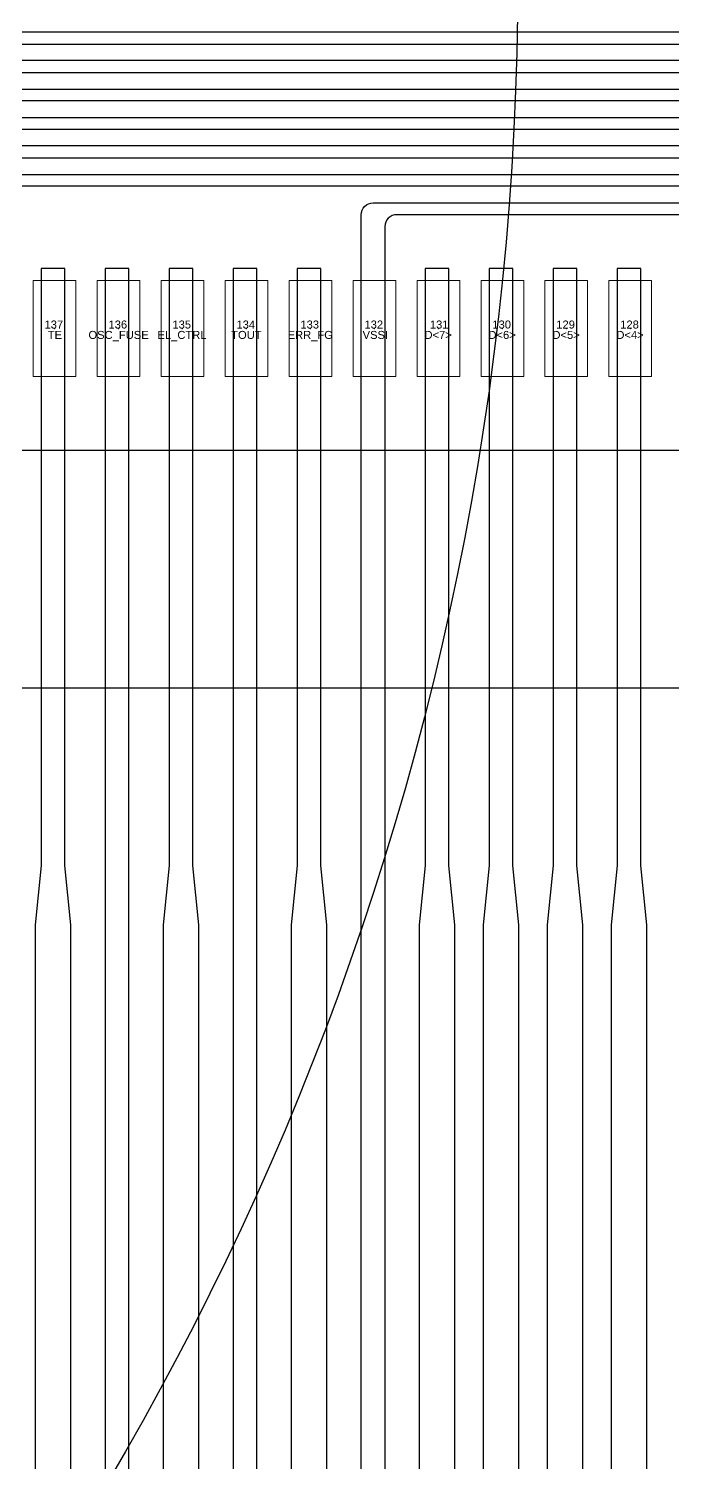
# Model space of a CAD drawing. Extents: x 10 to 206, y -65 to 73.
# Drawn here: x 59.844 to 60.388, y 32.323 to 33.532 of the extents above; entities that cross this region are included whole.
import ezdxf
from ezdxf.enums import TextEntityAlignment as Align

# ---------------------------------------------------------------- set-up
doc = ezdxf.new("R2010")
doc.units = 0
doc.header["$LTSCALE"] = 0.5
doc.layers.get('0').update_dxf_attribs({"lineweight": 13})
for name, color, linetype in [('01 Copper', 3, 'Continuous'), ('03 Solder resist', 6, 'Continuous'), ('04 Chip', 20, 'Continuous'), ('08 Dimension&pin assignment', 7, 'Continuous'), ('10 Punch', 2, 'Continuous')]:
    doc.layers.add(name, color=color, linetype=linetype)
for name, color, linetype, lineweight in [('05 Bump', 130, 'Continuous', 0), ('11 IL no.', 254, 'Continuous', 0), ('12 IL name', 210, 'Continuous', 0)]:
    doc.layers.add(name, color=color, linetype=linetype, lineweight=lineweight)
doc.styles.add('MBC_Arial_Font', font='arial.ttf')
doc.styles.get("Standard").update_dxf_attribs({"font": 'romans.shx', "width": 0.75, "bigfont": 'AllInOneBig.shx'})
doc.dimstyles.new('ISO-25', dxfattribs={"dimtxt": 0.5, "dimasz": 0.8, "dimexe": 0.1, "dimexo": 0.1, "dimgap": 0.1, "dimtad": 1, "dimdec": 3, "dimzin": 1, "dimdsep": 46, "dimtxsty": 'Standard', "dimcen": 0.5, "dimadec": 0, "dimazin": 0, "dimtfac": 1, "dimtdec": 3, "dimtmove": 0, "dimatfit": 3, "dimfxl": 0, "dimarcsym": 0})
doc.dimstyles.new('ISO-25$0', dxfattribs={"dimtxt": 0.5, "dimasz": 1, "dimexe": 0.1, "dimexo": 0.1, "dimgap": 0.1, "dimtad": 1, "dimdec": 3, "dimzin": 1, "dimdsep": 46, "dimtxsty": 'Standard', "dimcen": 0.5, "dimadec": 0, "dimazin": 0, "dimtfac": 1, "dimtdec": 3, "dimtmove": 0, "dimatfit": 3, "dimfxl": 0, "dimarcsym": 0})

# ---------------------------------------------------------------- blocks, each defined once
blk = doc.blocks.new('*U200')
at = {"color": 0}
blk.add_lwpolyline([(-0.018, -0.0405), (0.018, -0.0405), (0.018, 0.0405), (-0.018, 0.0405)], close=True, dxfattribs=at)
at = {"color": 0, "style": 'MBC_Arial_Font', "flags": 1}
for tag, p in [('COMMENT1', (0, 0.0023)), ('COMMENT2', (0, 0.0015)), ('COMMENT3', (0, 0.0007)), ('COMMENT4', (0, -0.0001)), ('PAD_NO', (0, 0.0031)), ('COMMENT5', (0, -0.0009)), ('COMMENT6', (0, -0.0018)), ('COMMENT7', (0, -0.0026)), ('COMMENT8', (0, -0.0034)), ('COMMENT9', (0, -0.0042))]:
    blk.add_attdef(tag, text='', height=0.000625, dxfattribs=at).set_placement(p, align=Align.MIDDLE_CENTER)
blk = doc.blocks.new('*U201')
at = {"color": 0}
blk.add_lwpolyline([(-0.018, -0.0405), (0.018, -0.0405), (0.018, 0.0405), (-0.018, 0.0405)], close=True, dxfattribs=at)
at = {"color": 0, "style": 'MBC_Arial_Font', "flags": 1}
for tag, p in [('COMMENT1', (0, 0.0023)), ('COMMENT2', (0, 0.0015)), ('COMMENT3', (0, 0.0007)), ('COMMENT4', (0, -0.0001)), ('PAD_NO', (0, 0.0031)), ('COMMENT5', (0, -0.0009)), ('COMMENT6', (0, -0.0018)), ('COMMENT7', (0, -0.0026)), ('COMMENT8', (0, -0.0034)), ('COMMENT9', (0, -0.0042))]:
    blk.add_attdef(tag, text='', height=0.000625, dxfattribs=at).set_placement(p, align=Align.MIDDLE_CENTER)
blk = doc.blocks.new('*U202')
at = {"color": 0}
blk.add_lwpolyline([(-0.018, -0.0405), (0.018, -0.0405), (0.018, 0.0405), (-0.018, 0.0405)], close=True, dxfattribs=at)
at = {"color": 0, "style": 'MBC_Arial_Font', "flags": 1}
for tag, p in [('COMMENT1', (0, 0.0023)), ('COMMENT2', (0, 0.0015)), ('COMMENT3', (0, 0.0007)), ('COMMENT4', (0, -0.0001)), ('PAD_NO', (0, 0.0031)), ('COMMENT5', (0, -0.0009)), ('COMMENT6', (0, -0.0018)), ('COMMENT7', (0, -0.0026)), ('COMMENT8', (0, -0.0034)), ('COMMENT9', (0, -0.0042))]:
    blk.add_attdef(tag, text='', height=0.000625, dxfattribs=at).set_placement(p, align=Align.MIDDLE_CENTER)
blk = doc.blocks.new('*U203')
at = {"color": 0}
blk.add_lwpolyline([(-0.018, -0.0405), (0.018, -0.0405), (0.018, 0.0405), (-0.018, 0.0405)], close=True, dxfattribs=at)
at = {"color": 0, "style": 'MBC_Arial_Font', "flags": 1}
for tag, p in [('COMMENT1', (0, 0.0023)), ('COMMENT2', (0, 0.0015)), ('COMMENT3', (0, 0.0007)), ('COMMENT4', (0, -0.0001)), ('PAD_NO', (0, 0.0031)), ('COMMENT5', (0, -0.0009)), ('COMMENT6', (0, -0.0018)), ('COMMENT7', (0, -0.0026)), ('COMMENT8', (0, -0.0034)), ('COMMENT9', (0, -0.0042))]:
    blk.add_attdef(tag, text='', height=0.000625, dxfattribs=at).set_placement(p, align=Align.MIDDLE_CENTER)
blk = doc.blocks.new('*U204')
at = {"color": 0}
blk.add_lwpolyline([(-0.018, -0.0405), (0.018, -0.0405), (0.018, 0.0405), (-0.018, 0.0405)], close=True, dxfattribs=at)
at = {"color": 0, "style": 'MBC_Arial_Font', "flags": 1}
for tag, p in [('COMMENT1', (0, 0.0023)), ('COMMENT2', (0, 0.0015)), ('COMMENT3', (0, 0.0007)), ('COMMENT4', (0, -0.0001)), ('PAD_NO', (0, 0.0031)), ('COMMENT5', (0, -0.0009)), ('COMMENT6', (0, -0.0018)), ('COMMENT7', (0, -0.0026)), ('COMMENT8', (0, -0.0034)), ('COMMENT9', (0, -0.0042))]:
    blk.add_attdef(tag, text='', height=0.000625, dxfattribs=at).set_placement(p, align=Align.MIDDLE_CENTER)
blk = doc.blocks.new('*U205')
at = {"color": 0}
blk.add_lwpolyline([(-0.018, -0.0405), (0.018, -0.0405), (0.018, 0.0405), (-0.018, 0.0405)], close=True, dxfattribs=at)
at = {"color": 0, "style": 'MBC_Arial_Font', "flags": 1}
for tag, p in [('COMMENT1', (0, 0.0023)), ('COMMENT2', (0, 0.0015)), ('COMMENT3', (0, 0.0007)), ('COMMENT4', (0, -0.0001)), ('PAD_NO', (0, 0.0031)), ('COMMENT5', (0, -0.0009)), ('COMMENT6', (0, -0.0018)), ('COMMENT7', (0, -0.0026)), ('COMMENT8', (0, -0.0034)), ('COMMENT9', (0, -0.0042))]:
    blk.add_attdef(tag, text='', height=0.000625, dxfattribs=at).set_placement(p, align=Align.MIDDLE_CENTER)
blk = doc.blocks.new('*U206')
at = {"color": 0}
blk.add_lwpolyline([(-0.018, -0.0405), (0.018, -0.0405), (0.018, 0.0405), (-0.018, 0.0405)], close=True, dxfattribs=at)
at = {"color": 0, "style": 'MBC_Arial_Font', "flags": 1}
for tag, p in [('COMMENT1', (0, 0.0023)), ('COMMENT2', (0, 0.0015)), ('COMMENT3', (0, 0.0007)), ('COMMENT4', (0, -0.0001)), ('PAD_NO', (0, 0.0031)), ('COMMENT5', (0, -0.0009)), ('COMMENT6', (0, -0.0018)), ('COMMENT7', (0, -0.0026)), ('COMMENT8', (0, -0.0034)), ('COMMENT9', (0, -0.0042))]:
    blk.add_attdef(tag, text='', height=0.000625, dxfattribs=at).set_placement(p, align=Align.MIDDLE_CENTER)
blk = doc.blocks.new('*U207')
at = {"color": 0}
blk.add_lwpolyline([(-0.018, -0.0405), (0.018, -0.0405), (0.018, 0.0405), (-0.018, 0.0405)], close=True, dxfattribs=at)
at = {"color": 0, "style": 'MBC_Arial_Font', "flags": 1}
for tag, p in [('COMMENT1', (0, 0.0023)), ('COMMENT2', (0, 0.0015)), ('COMMENT3', (0, 0.0007)), ('COMMENT4', (0, -0.0001)), ('PAD_NO', (0, 0.0031)), ('COMMENT5', (0, -0.0009)), ('COMMENT6', (0, -0.0018)), ('COMMENT7', (0, -0.0026)), ('COMMENT8', (0, -0.0034)), ('COMMENT9', (0, -0.0042))]:
    blk.add_attdef(tag, text='', height=0.000625, dxfattribs=at).set_placement(p, align=Align.MIDDLE_CENTER)
blk = doc.blocks.new('*U208')
at = {"color": 0}
blk.add_lwpolyline([(-0.018, -0.0405), (0.018, -0.0405), (0.018, 0.0405), (-0.018, 0.0405)], close=True, dxfattribs=at)
at = {"color": 0, "style": 'MBC_Arial_Font', "flags": 1}
for tag, p in [('COMMENT1', (0, 0.0023)), ('COMMENT2', (0, 0.0015)), ('COMMENT3', (0, 0.0007)), ('COMMENT4', (0, -0.0001)), ('PAD_NO', (0, 0.0031)), ('COMMENT5', (0, -0.0009)), ('COMMENT6', (0, -0.0018)), ('COMMENT7', (0, -0.0026)), ('COMMENT8', (0, -0.0034)), ('COMMENT9', (0, -0.0042))]:
    blk.add_attdef(tag, text='', height=0.000625, dxfattribs=at).set_placement(p, align=Align.MIDDLE_CENTER)
blk = doc.blocks.new('*U209')
at = {"color": 0}
blk.add_lwpolyline([(-0.018, -0.0405), (0.018, -0.0405), (0.018, 0.0405), (-0.018, 0.0405)], close=True, dxfattribs=at)
at = {"color": 0, "style": 'MBC_Arial_Font', "flags": 1}
for tag, p in [('COMMENT1', (0, 0.0023)), ('COMMENT2', (0, 0.0015)), ('COMMENT3', (0, 0.0007)), ('COMMENT4', (0, -0.0001)), ('PAD_NO', (0, 0.0031)), ('COMMENT5', (0, -0.0009)), ('COMMENT6', (0, -0.0018)), ('COMMENT7', (0, -0.0026)), ('COMMENT8', (0, -0.0034)), ('COMMENT9', (0, -0.0042))]:
    blk.add_attdef(tag, text='', height=0.000625, dxfattribs=at).set_placement(p, align=Align.MIDDLE_CENTER)
blk = doc.blocks.new('*D612')
at = {"layer": '08 Dimension&pin assignment', "color": 0, "lineweight": -2, "transparency": 16777216}
for p, q in [((57.7573, 33.4764), (57.7573, 24.8628)), ((62.1073, 27.9964), (62.1073, 24.8628)), ((57.7573, 24.9628), (46.4727, 24.9628)), ((61.3073, 24.9628), (58.5573, 24.9628))]:
    blk.add_line(p, q, dxfattribs=at)
at = {"layer": '08 Dimension&pin assignment', "color": 0, "transparency": 16777216}
for points in [[(58.5573, 25.0961), (58.5573, 24.8294), (57.7573, 24.9628)], [(61.3073, 25.0961), (61.3073, 24.8294), (62.1073, 24.9628)]]:
    blk.add_solid(points, dxfattribs=at)
at = {"layer": '08 Dimension&pin assignment', "color": 0, "transparency": 16777216, "insert": (50.3942, 25.4437), "char_height": 0.5, "attachment_point": 5}
blk.add_mtext('4.350%%P1.00(Tape NG hole)', dxfattribs=at)
blk = doc.blocks.new('*D620')
at = {"layer": '08 Dimension&pin assignment', "color": 0, "lineweight": -2, "transparency": 16777216}
for p, q in [((67.9223, 32.3914), (67.9223, 22.9514)), ((56.2923, 32.3764), (56.2923, 22.9514)), ((57.0923, 23.0514), (67.1223, 23.0514))]:
    blk.add_line(p, q, dxfattribs=at)
at = {"layer": '08 Dimension&pin assignment', "color": 0, "transparency": 16777216}
for points in [[(57.0923, 23.1848), (57.0923, 22.9181), (56.2923, 23.0514)], [(67.1223, 23.1848), (67.1223, 22.9181), (67.9223, 23.0514)]]:
    blk.add_solid(points, dxfattribs=at)
at = {"layer": 'Defpoints', "color": 0, "transparency": 16777216}
for p in [(67.9223, 32.4914), (56.2923, 32.4764), (67.9223, 23.0514)]:
    blk.add_point(p, dxfattribs=at)
at = {"layer": '08 Dimension&pin assignment', "color": 0, "transparency": 16777216, "insert": (62.1073, 23.5324), "char_height": 0.5, "attachment_point": 5}
blk.add_mtext('{\\Fromans,chineset|c134;11.630}(Max. Potting Area){\\Fromans,chineset|c134; \\fSimSun|b0|i0|c134|p2;点胶范围包括实胶和虚胶}', dxfattribs=at)
blk = doc.blocks.new('*D632')
at = {"layer": '08 Dimension&pin assignment', "color": 0, "lineweight": -2, "transparency": 16777216}
for p, q in [((86.5948, 34.3764), (86.5948, 45.0329)), ((57.8573, 33.5764), (86.6948, 33.5764)), ((79.6948, 33.5764), (86.6948, 33.5764)), ((86.5948, 32.7764), (86.5948, 31.9764))]:
    blk.add_line(p, q, dxfattribs=at)
at = {"layer": '08 Dimension&pin assignment', "color": 0, "transparency": 16777216}
for points in [[(86.4614, 34.3764), (86.7281, 34.3764), (86.5948, 33.5764)], [(86.4614, 32.7764), (86.7281, 32.7764), (86.5948, 33.5764)]]:
    blk.add_solid(points, dxfattribs=at)
at = {"layer": '08 Dimension&pin assignment', "color": 0, "transparency": 16777216, "insert": (86.1138, 41.0847), "char_height": 0.5, "attachment_point": 5, "rotation": 90}
blk.add_mtext('0%%P1(%%C5mm Tape NG Hole)', dxfattribs=at)
blk = doc.blocks.new('*D641')
at = {"layer": '08 Dimension&pin assignment', "color": 0, "lineweight": -2, "transparency": 16777216}
for p, q in [((56.6923, 32.9764), (56.6923, 21.9514)), ((62.1073, 27.9964), (62.1073, 21.9514)), ((61.3073, 22.0514), (57.4923, 22.0514))]:
    blk.add_line(p, q, dxfattribs=at)
at = {"layer": '08 Dimension&pin assignment', "color": 0, "transparency": 16777216}
for points in [[(57.4923, 22.1848), (57.4923, 21.9181), (56.6923, 22.0514)], [(61.3073, 21.9181), (61.3073, 22.1848), (62.1073, 22.0514)]]:
    blk.add_solid(points, dxfattribs=at)
at = {"layer": 'Defpoints', "color": 0, "transparency": 16777216}
for p in [(56.6923, 33.0764), (62.1073, 28.0964), (56.6923, 22.0514)]:
    blk.add_point(p, dxfattribs=at)
at = {"layer": '08 Dimension&pin assignment', "color": 0, "transparency": 16777216, "insert": (59.3998, 22.5324), "char_height": 0.5, "attachment_point": 5}
blk.add_mtext('5.415%%P0.15(SR)', dxfattribs=at)
blk = doc.blocks.new('*D645')
at = {"layer": '08 Dimension&pin assignment', "color": 0, "lineweight": -2, "transparency": 16777216}
for p, q in [((55.6423, 33.4764), (55.6423, 16.8026)), ((62.1073, 33.4764), (62.1073, 16.8026)), ((61.3073, 16.9026), (56.4423, 16.9026))]:
    blk.add_line(p, q, dxfattribs=at)
at = {"layer": '08 Dimension&pin assignment', "color": 0, "transparency": 16777216}
for points in [[(56.4423, 17.036), (56.4423, 16.7693), (55.6423, 16.9026)], [(61.3073, 17.036), (61.3073, 16.7693), (62.1073, 16.9026)]]:
    blk.add_solid(points, dxfattribs=at)
at = {"layer": 'Defpoints', "color": 0, "transparency": 16777216}
for p in [(55.6423, 33.5764), (62.1073, 33.5764), (55.6423, 16.9026)]:
    blk.add_point(p, dxfattribs=at)
at = {"layer": '08 Dimension&pin assignment', "color": 0, "transparency": 16777216, "insert": (60.7517, 17.2526), "char_height": 0.5, "attachment_point": 5}
blk.add_mtext('{\\Fromans,chineset|c134;6.465%%P0.1}', dxfattribs=at)
blk = doc.blocks.new('*D691')
at = {"layer": '08 Dimension&pin assignment', "color": 0, "lineweight": -2, "transparency": 16777216}
for p, q in [((57.0012, 33.2299), (57.0012, 24.3592)), ((67.2133, 33.2299), (67.2133, 24.3592)), ((57.8012, 24.4592), (66.4133, 24.4592)), ((67.2133, 24.4592), (80.1123, 24.4592))]:
    blk.add_line(p, q, dxfattribs=at)
at = {"layer": '08 Dimension&pin assignment', "color": 0, "transparency": 16777216}
for points in [[(57.8012, 24.5926), (57.8012, 24.3259), (57.0012, 24.4592)], [(66.4133, 24.3259), (66.4133, 24.5926), (67.2133, 24.4592)]]:
    blk.add_solid(points, dxfattribs=at)
at = {"layer": 'Defpoints', "color": 0, "transparency": 16777216}
for p in [(57.0012, 33.3299), (67.2133, 33.3299), (67.2133, 24.4592)]:
    blk.add_point(p, dxfattribs=at)
at = {"layer": '08 Dimension&pin assignment', "color": 0, "transparency": 16777216, "insert": (74.3605, 24.9402), "char_height": 0.5, "attachment_point": 5}
blk.add_mtext('{\\Fromans,chineset|c0;\\C2;10.206*1.0006\\Fromans.shx,chineset.shx|c0;=\\Fromans,chineset|c0;10.2121236\\Fromans.shx,chineset.shx|c0;%%P0.005(I/L)}', dxfattribs=at)

msp = doc.modelspace()

# ---------------------------------------------------------------- linework, layer by layer
at = {"layer": '01 Copper'}
for points in [[(67.15928614, 33.52942951), (57.05522734, 33.52942951, 0.4142135624), (57.04522734, 33.51942951), (57.04522734, 31.71316083, 0.1822955827), (57.07013007, 31.64712751), (57.95235402, 30.64380649, -0.1822955827), (57.97725674, 30.57777318), (57.97725674, 28.68960799), (57.99725674, 28.65960799), (57.99725674, 28.45960799), (57.97725674, 28.42960799), (57.97725674, 27.10142951), (58.04725674, 27.10142951), (58.04725674, 28.42960799), (58.02725674, 28.45960799), (58.02725674, 28.65960799), (58.04725674, 28.68960799), (58.04725674, 30.58902796, 0.1822955827), (58.02235402, 30.65506128), (57.14416247, 31.65379639, -0.1822955827), (57.11925974, 31.71982971), (57.11925974, 33.50942951, -0.4142135624), (57.12925974, 33.51942951), (67.08525374, 33.51942951, -0.4142135624)], [(67.05122134, 33.50542951), (57.16329214, 33.50542951, 0.4142135624), (57.15329214, 33.49542951), (57.15329214, 31.74170139, 0.1822955827), (57.17819487, 31.67566807), (58.21235402, 30.49955671, -0.1822955827), (58.23725674, 30.43352339), (58.23725674, 28.68960799), (58.25725674, 28.65960799), (58.25725674, 28.45960799), (58.23725674, 28.42960799), (58.23725674, 27.10142951), (58.30725674, 27.10142951), (58.30725674, 28.42960799), (58.28725674, 28.45960799), (58.28725674, 28.65960799), (58.30725674, 28.68960799), (58.30725674, 30.44477818, 0.1822955827), (58.28235402, 30.51081149), (57.25222727, 31.68233695, -0.1822955827), (57.22732454, 31.74837027), (57.22732454, 33.48542951, -0.4142135624), (57.23732454, 33.49542951), (66.97718894, 33.49542951, -0.4142135624)], [(66.86912414, 33.47142951), (57.34538934, 33.47142951, 0.4142135624), (57.33538934, 33.46142951), (57.33538934, 32.77642951, -1), (57.31538934, 32.77642951), (57.31538934, 33.45252746, 0.4142135624), (57.30538934, 33.46252746), (57.29135694, 33.46252746, 0.4142135624), (57.28135694, 33.45252746), (57.28135694, 32.77642951, -1), (57.26135694, 32.77642951), (57.26135694, 33.47142951, -0.4142135624), (57.27135694, 33.48142951), (66.94315654, 33.48142951, -0.4142135624)], [(65.24815214, 33.44742951), (58.31797254, 33.44742951, 0.4142135624), (58.30797254, 33.43742951), (58.30797254, 31.67032298, 0.1822955827), (58.33287527, 31.60428967), (58.93235402, 30.92252442, -0.1822955827), (58.95725674, 30.8564911), (58.95725674, 28.68960799), (58.93725674, 28.65960799), (58.93725674, 28.45960799), (58.95725674, 28.42960799), (58.95725674, 27.10142951), (58.88725674, 27.10142951), (58.88725674, 28.42960799), (58.90725674, 28.45960799), (58.90725674, 28.65960799), (58.88725674, 28.68960799), (58.88725674, 30.73922922, 0.1822955827), (58.86235402, 30.80526254), (58.15077807, 31.61451183, -0.1822955827), (58.12587534, 31.68054515), (58.12587534, 33.44742951, -0.4142135624), (58.13587534, 33.45742951), (65.37621694, 33.45742951, -0.4142135624)], [(64.56573094, 33.43342951), (59.05442614, 33.43342951, 0.4142135624), (59.04442614, 33.42342951), (59.04442614, 31.77963932, 1), (59.06442614, 31.77963932), (59.06442614, 33.41342951, -0.4142135624), (59.07442614, 33.42342951), (59.08845854, 33.42342951, -0.4142135624), (59.09845854, 33.41342951), (59.09845854, 31.70423421, 1), (59.11845854, 31.70423421), (59.11845854, 33.41342951, -0.4142135624), (59.12845854, 33.42342951), (59.14249094, 33.42342951, -0.4142135624), (59.15249094, 33.41342951), (59.15249094, 31.62104928, 1), (59.17249094, 31.62104928), (59.17249094, 33.41342951, -0.4142135624), (59.18249094, 33.42342951), (64.38363374, 33.42342951, -0.4142135624)], [(62.33040254, 33.39942951), (59.61475014, 33.39942951, 0.4142135624), (59.60475014, 33.38942951), (59.60475014, 31.6039252, 0.1822955827), (59.62965287, 31.53789189), (59.84235402, 31.29599465, -0.1822955827), (59.86725674, 31.22996133), (59.86725674, 28.68960799), (59.84725674, 28.65960799), (59.84725674, 28.45960799), (59.86725674, 28.42960799), (59.86725674, 27.10142951), (59.79725674, 27.10142951), (59.79725674, 28.42960799), (59.81725674, 28.45960799), (59.81725674, 28.65960799), (59.79725674, 28.68960799), (59.79725674, 31.21870655, 0.1822955827), (59.77235402, 31.28473987), (59.55562047, 31.531223, -0.1822955827), (59.53071774, 31.59725632), (59.53071774, 33.39942951, -0.4142135624), (59.54071774, 33.40942951), (64.24153654, 33.40942951, -0.4142135624)], [(62.00725674, 28.68960799), (62.00725674, 31.27981236, 0.1822955827), (61.98235402, 31.34584568), (61.17659247, 32.2622088, -0.1822955827), (61.15168974, 32.32824212), (61.15168974, 33.36542951, 0.4142135624), (61.14168974, 33.37542951), (60.91152774, 33.37542951, 0.4142135624), (60.90152774, 33.36542951), (60.90152774, 32.62515418, -1), (60.88152774, 32.62515418), (60.88152774, 33.36542951, 0.4142135624), (60.87152774, 33.37542951), (60.15507414, 33.37542951, 0.4142135624), (60.14507414, 33.36542951), (60.14507414, 31.49993491, -1), (60.12507414, 31.49993491), (60.12507414, 33.37542951, -0.4142135624), (60.13507414, 33.38542951), (62.29637014, 33.38542951, -0.4142135624)]]:
    msp.add_lwpolyline(points, format="xyb", dxfattribs=at)
for points in [[(59.90481487, 31.37639891, -0.1822955827), (59.87991214, 31.44243223), (59.87991214, 32.77642951), (59.87491214, 32.82642951), (59.87491214, 33.32992951), (59.85491214, 33.32992951), (59.85491214, 32.82642951), (59.84991214, 32.77642951), (59.84991214, 31.38568691, 0.1822955827), (59.87481487, 31.3196536), (59.90235402, 31.28833433, -0.1822955827), (59.92725674, 31.22230101), (59.92725674, 28.68960799), (59.94725674, 28.65960799), (59.94725674, 28.45960799), (59.92725674, 28.42960799), (59.92725674, 27.10142951), (59.99725674, 27.10142951), (59.99725674, 28.42960799), (59.97725674, 28.45960799), (59.97725674, 28.65960799), (59.99725674, 28.68960799), (59.99725674, 31.23355579, 0.1822955827), (59.97235402, 31.29958911)], [(59.90894454, 31.4454279, 1), (59.92894454, 31.4454279), (59.92894454, 33.32992951), (59.90894454, 33.32992951)], [(60.12725674, 27.10142951), (60.12725674, 28.42960799), (60.10725674, 28.45960799), (60.10725674, 28.65960799), (60.12725674, 28.68960799), (60.12725674, 31.23715025, 0.1822955827), (60.10235402, 31.30318357), (60.01287967, 31.40493947, -0.1822955827), (59.98797694, 31.47097279), (59.98797694, 32.77642951), (59.98297694, 32.82642951), (59.98297694, 33.32992951), (59.96297694, 33.32992951), (59.96297694, 32.82642951), (59.95797694, 32.77642951), (59.95797694, 31.41422747, 0.1822955827), (59.98287967, 31.34819416), (60.03235402, 31.29192878, -0.1822955827), (60.05725674, 31.22589547), (60.05725674, 28.68960799), (60.07725674, 28.65960799), (60.07725674, 28.45960799), (60.05725674, 28.42960799), (60.05725674, 27.10142951)], [(60.01700934, 31.49751229, 1), (60.03700934, 31.49751229), (60.03700934, 33.32992951), (60.01700934, 33.32992951)], [(60.12094447, 31.43348003, -0.1822955827), (60.09604174, 31.49951335), (60.09604174, 32.77642951), (60.09104174, 32.82642951), (60.09104174, 33.32992951), (60.07104174, 33.32992951), (60.07104174, 32.82642951), (60.06604174, 32.77642951), (60.06604174, 31.44276803, 0.1822955827), (60.09094447, 31.37673472), (60.16235402, 31.29552324, -0.1822955827), (60.18725674, 31.22948993), (60.18725674, 28.68960799), (60.20725674, 28.65960799), (60.20725674, 28.45960799), (60.18725674, 28.42960799), (60.18725674, 27.10142951), (60.25725674, 27.10142951), (60.25725674, 28.42960799), (60.23725674, 28.45960799), (60.23725674, 28.65960799), (60.25725674, 28.68960799), (60.25725674, 31.24074471, 0.1822955827), (60.23235402, 31.30677803)], [(60.38725674, 27.10142951), (60.38725674, 28.42960799), (60.36725674, 28.45960799), (60.36725674, 28.65960799), (60.38725674, 28.68960799), (60.38725674, 31.24433917, 0.1822955827), (60.36235402, 31.31037249), (60.22900927, 31.46202059, -0.1822955827), (60.20410654, 31.52805391), (60.20410654, 32.77642951), (60.19910654, 32.82642951), (60.19910654, 33.32992951), (60.17910654, 33.32992951), (60.17910654, 32.82642951), (60.17410654, 32.77642951), (60.17410654, 31.47130859, 0.1822955827), (60.19900927, 31.40527527), (60.29235402, 31.2991177, -0.1822955827), (60.31725674, 31.23308439), (60.31725674, 28.68960799), (60.33725674, 28.65960799), (60.33725674, 28.45960799), (60.31725674, 28.42960799), (60.31725674, 27.10142951)], [(60.51725674, 27.10142951), (60.51725674, 28.42960799), (60.49725674, 28.45960799), (60.49725674, 28.65960799), (60.51725674, 28.68960799), (60.51725674, 31.24793363, 0.1822955827), (60.49235402, 31.31396695), (60.28304167, 31.55201023, -0.1822955827), (60.25813894, 31.61804354), (60.25813894, 32.77642951), (60.25313894, 32.82642951), (60.25313894, 33.32992951), (60.23313894, 33.32992951), (60.23313894, 32.82642951), (60.22813894, 32.77642951), (60.22813894, 31.56129822, 0.1822955827), (60.25304167, 31.49526491), (60.42235402, 31.30271216, -0.1822955827), (60.44725674, 31.23667885), (60.44725674, 28.68960799), (60.46725674, 28.65960799), (60.46725674, 28.45960799), (60.44725674, 28.42960799), (60.44725674, 27.10142951)], [(60.55235402, 31.30630662, -0.1822955827), (60.57725674, 31.2402733), (60.57725674, 28.68960799), (60.59725674, 28.65960799), (60.59725674, 28.45960799), (60.57725674, 28.42960799), (60.57725674, 27.10142951), (60.64725674, 27.10142951), (60.64725674, 28.42960799), (60.62725674, 28.45960799), (60.62725674, 28.65960799), (60.64725674, 28.68960799), (60.64725674, 31.25152809, 0.1822955827), (60.62235402, 31.31756141), (60.33707407, 31.64199986, -0.1822955827), (60.31217134, 31.70803317), (60.31217134, 32.77642951), (60.30717134, 32.82642951), (60.30717134, 33.32992951), (60.28717134, 33.32992951), (60.28717134, 32.82642951), (60.28217134, 32.77642951), (60.28217134, 31.65128786, 0.1822955827), (60.30707407, 31.58525454)], [(60.68235402, 31.30990108, -0.1822955827), (60.70725674, 31.24386776), (60.70725674, 28.68960799), (60.72725674, 28.65960799), (60.72725674, 28.45960799), (60.70725674, 28.42960799), (60.70725674, 27.10142951), (60.77725674, 27.10142951), (60.77725674, 28.42960799), (60.75725674, 28.45960799), (60.75725674, 28.65960799), (60.77725674, 28.68960799), (60.77725674, 31.25512255, 0.1822955827), (60.75235402, 31.32115587), (60.39110647, 31.73198949, -0.1822955827), (60.36620374, 31.79802281), (60.36620374, 32.77642951), (60.36120374, 32.82642951), (60.36120374, 33.32992951), (60.34120374, 33.32992951), (60.34120374, 32.82642951), (60.33620374, 32.77642951), (60.33620374, 31.74127749, 0.1822955827), (60.36110647, 31.67524417)]]:
    msp.add_lwpolyline(points, format="xyb", close=True, dxfattribs=at)
at = {"layer": '03 Solder resist'}
msp.add_lwpolyline([(67.52225674, 33.07642951), (67.52225674, 34.07642951, 0.4142135624), (67.42225674, 34.17642951), (56.79225674, 34.17642951, 0.4142135624), (56.69225674, 34.07642951), (56.69225674, 33.07642951, 0.4142135624), (56.79225674, 32.97642951), (67.42225674, 32.97642951, 0.4142135624)], format="xyb", close=True, dxfattribs=at)
at = {"layer": '04 Chip'}
msp.add_lwpolyline([(67.32225674, 33.17642951), (56.89225674, 33.17642951), (56.89225674, 33.97642951), (67.32225674, 33.97642951)], close=True, dxfattribs=at)
at = {"layer": '05 Bump'}
for p in [(59.86625674, 33.27942951), (59.92025674, 33.27942951), (59.97425674, 33.27942951), (60.02825674, 33.27942951), (60.08225674, 33.27942951), (60.13625674, 33.27942951), (60.19025674, 33.27942951), (60.24425674, 33.27942951), (60.29825674, 33.27942951), (60.35225674, 33.27942951)]:
    msp.add_point(p, dxfattribs=at)
at = {"layer": '10 Punch'}
msp.add_circle((57.75725674, 33.57642951), 2.5, dxfattribs=at)

# ---------------------------------------------------------------- block references
at = {"layer": '05 Bump', "xscale": -1}
for name, p in [('*U209', (59.86625674, 33.27942951)), ('*U208', (59.92025674, 33.27942951)), ('*U207', (59.97425674, 33.27942951)), ('*U206', (60.02825674, 33.27942951)), ('*U205', (60.08225674, 33.27942951)), ('*U204', (60.13625674, 33.27942951)), ('*U203', (60.19025674, 33.27942951)), ('*U202', (60.24425674, 33.27942951)), ('*U201', (60.29825674, 33.27942951)), ('*U200', (60.35225674, 33.27942951))]:
    msp.add_blockref(name, p, dxfattribs=at)

# ---------------------------------------------------------------- texts
at = {"layer": '11 IL no.', "style": 'MBC_Arial_Font'}
for s, p in [('137', (59.86565818, 33.28280451)), ('136', (59.91966278, 33.28280451)), ('135', (59.97360753, 33.28280451)), ('134', (60.0276858, 33.28280451)), ('133', (60.08165818, 33.28280451)), ('132', (60.13572724, 33.28280451)), ('131', (60.19096121, 33.28280451)), ('130', (60.2436812, 33.28280451)), ('129', (60.29764436, 33.28280451)), ('128', (60.35164436, 33.28280451))]:
    msp.add_text(s, height=0.00675, dxfattribs=at).set_placement(p, align=Align.MIDDLE_CENTER)
at = {"layer": '12 IL name', "style": 'MBC_Arial_Font'}
for s, p in [('TE', (59.86654221, 33.27402951)), ('OSC_FUSE', (59.92030739, 33.27402951)), ('EL_CTRL', (59.97384695, 33.27402951)), ('TOUT', (60.02822451, 33.27402951)), ('ERR_FG', (60.08210019, 33.27402951)), ('VSSI', (60.13706251, 33.27402951)), ('D<7>', (60.19004955, 33.27402951)), ('D<6>', (60.24404955, 33.27402951)), ('D<5>', (60.29804955, 33.27402951)), ('D<4>', (60.35204955, 33.27402951))]:
    msp.add_text(s, height=0.00675, dxfattribs=at).set_placement(p, align=Align.MIDDLE_CENTER)

# ---------------------------------------------------------------- dimensions: what is measured, and where the dimension line sits
at = {"layer": '08 Dimension&pin assignment'}
dim = msp.add_linear_dim(base=(86.5947567431, 33.5764295119), p1=(79.5947567431, 33.5764295119), p2=(57.7572567431, 33.5764295119), angle=90, text='<>%%P1(%%C5mm Tape NG Hole)', dimstyle='ISO-25', override={"dimzin": 8, "dimadec": 3}, dxfattribs=at)
dim.commit()
dim.dimension.update_dxf_attribs({"geometry": '*D632', "text_midpoint": (86.5947567431, 41.0846795121), "dimtype": 160})
for base, p1, p2, text, dimstyle, override, picture, middle in [((62.10725674, 24.96276352), (57.75725674, 33.57642951), (62.10725674, 28.09642951), '<>%%P1.00(Tape NG hole)', 'ISO-25', {"dimadec": 3}, '*D612', (50.39416151, 24.96276352)), ((55.64225674, 16.90263444), (62.10725674, 33.57642951), (55.64225674, 33.57642951), '{\\Fromans,chineset|c134;<>%%P0.1}', 'ISO-25$0', {"dimasz": 0.8, "dimadec": 3, "dimfxl": 1.25}, '*D645', (60.75168565, 16.90263444)), ((67.92225674, 23.05142951), (56.29225674, 32.47642951), (67.92225674, 32.49142951), '{\\Fromans,chineset|c134;<>}(Max. Potting Area){\\Fromans,chineset|c134; \\fSimSun|b0|i0|c134|p2;点胶范围包括实胶和虚胶}', 'ISO-25', {"dimadec": 3}, '*D620', (62.10725674, 23.05142951))]:
    dim = msp.add_linear_dim(base=base, p1=p1, p2=p2, text=text, dimstyle=dimstyle, override=override, dxfattribs=at)
    dim.commit()
    dim.dimension.update_dxf_attribs({"geometry": picture, "text_midpoint": middle, "dimtype": 160})
at = {"layer": '08 Dimension&pin assignment', "color": 2}
dim = msp.add_linear_dim(base=(67.2133185431, 24.4592296383), p1=(57.0011949431, 33.3299295119), p2=(67.2133185431, 33.3299295119), text='{\\Fromans,chineset|c0;\\C2;10.206*1.0006\\Fromans.shx,chineset.shx|c0;=\\Fromans,chineset|c0;<>\\Fromans.shx,chineset.shx|c0;%%P0.005(I/L)}', dimstyle='ISO-25', override={"dimdec": 8, "dimzin": 8, "dimtxsty": 'Standard', "dimadec": 3}, dxfattribs=at)
dim.commit()
dim.dimension.update_dxf_attribs({"geometry": '*D691', "text_midpoint": (74.3604651722, 24.4592296383), "dimtype": 160})
at = {"layer": '08 Dimension&pin assignment'}
dim = msp.add_linear_dim(base=(56.69225674, 22.05142951), p1=(62.10725674, 28.09642951), p2=(56.69225674, 33.07642951), text='<>%%P0.15(SR)', dimstyle='ISO-25', override={"dimzin": 8, "dimtxsty": 'Standard', "dimadec": 3}, dxfattribs=at)
dim.commit()
dim.dimension.update_dxf_attribs({"geometry": '*D641', "text_midpoint": (59.39975674, 22.53238189)})

doc.saveas('drawing.dxf')
